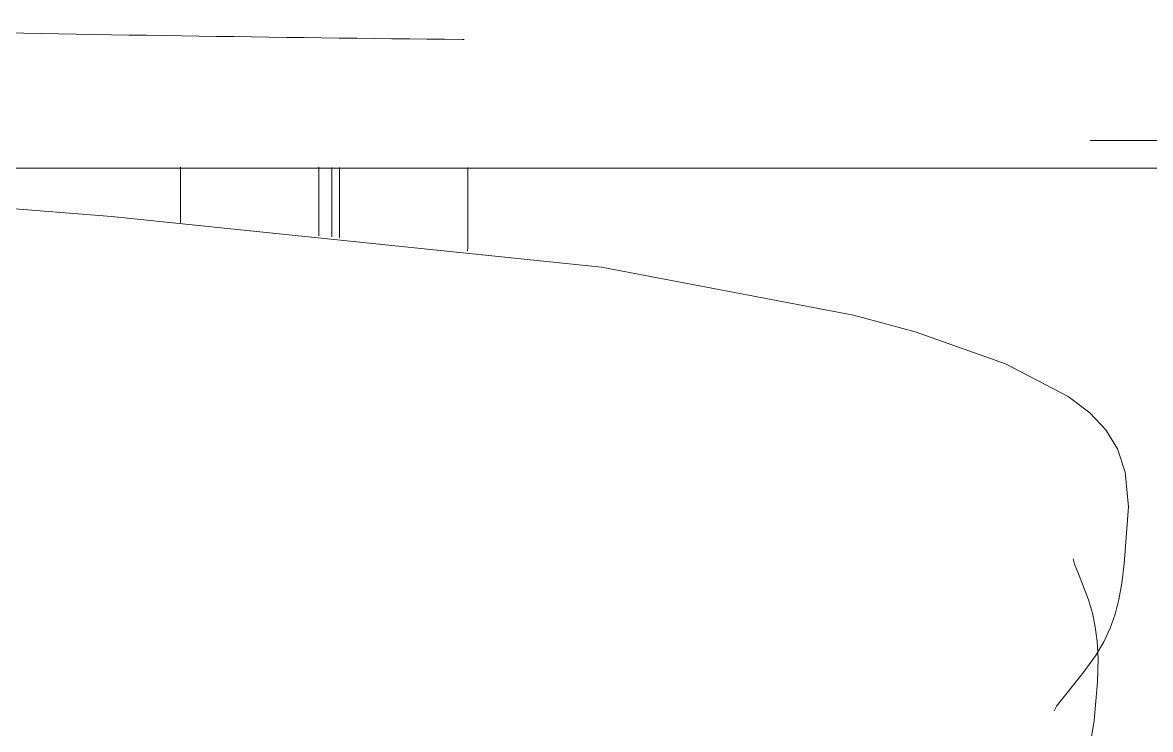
# Model space of a CAD drawing. Header units: millimetres. Extents: x 1680 to 166026, y 35966 to 91121.
# Drawn here: x 70202 to 70564.4, y 56519.3 to 56746.3 of the extents above; entities that cross this region are included whole.
import ezdxf

# ---------------------------------------------------------------- set-up
doc = ezdxf.new("R2010")
doc.units = ezdxf.units.MM
doc.linetypes.add('IMPORT-ACAD_ISO03W100', pattern=[762, 304.8, -457.2])
doc.layers.add('A-GENM', color=13, linetype='Continuous', lineweight=18)
doc.layers.add('G-IMPT', color=8, linetype='Continuous', lineweight=18)

# ---------------------------------------------------------------- blocks, each defined once
blk = doc.blocks.new('Furniture_Sofas-Armchairs_Fritz-Hansen_Alphabet-SofaT-Series-PL300-3 - Default-332488-mebel yerləşmə planı')
at = {"layer": 'A-GENM', "color": 253, "linetype": 'IMPORT-ACAD_ISO03W100'}
for points, knots in [([(-1273.87, -109.97), (-1273.17, -79.94), (-1271.85, -19.88), (-1270.08, 70.22), (-1268.75, 160.33), (-1267.92, 250.46), (-1267.93, 340.59), (-1268.77, 430.71), (-1270.54, 550.87), (-1272.39, 640.96), (-1273.87, 701.01)], [0, 0, 0, 0, 0.111111, 0.222222, 0.333333, 0.444444, 0.555556, 0.666667, 0.777778, 1, 1, 1, 1]), ([(-1235.29, 700.69), (-1235.39, 670.68), (-1235.59, 610.67), (-1235.92, 490.62), (-1236.18, 340.55), (-1236.08, 175.46), (-1235.73, 25.4), (-1235.45, -64.63), (-1235.29, -109.64)], [0, 0, 0, 0, 0.1111111, 0.2222222, 0.4444444, 0.6666667, 0.8333333, 1, 1, 1, 1]), ([(-1200.49, 195.94), (-1207.55, 195.96), (-1216.51, 195.99), (-1225.46, 196.01), (-1227.36, 196.02)], [0.75363632, 0.75363632, 0.75363632, 0.75363632, 0.77777778, 0.78428227, 0.78428227, 0.78428227, 0.78428227])]:
    blk.add_open_spline(points, degree=3, knots=knots, dxfattribs=at)
for points in [[(-1227.39, 154.77), (-1219.86, 154.78), (-1212.34, 154.78), (-1204.81, 154.78)], [(-1227.39, 152.27), (-1219.94, 152.26), (-1212.49, 152.26), (-1205.03, 152.26)], [(-1209.58, 103.72), (-1215.55, 103.71), (-1221.52, 103.69), (-1227.48, 103.67)]]:
    blk.add_open_spline(points, degree=3, dxfattribs=at)
at = {"layer": 'G-IMPT'}
blk.add_line((-1227.4, 148.1), (-1205.38, 148.1), dxfattribs=at)
at = {"layer": 'G-IMPT', "flags": 128}
for points in [[(-1227.14, -114.08), (-1227.14, 190.72), (-1227.14, 495.52), (-1227.14, 705.13)], [(-1052.86, 384.36), (-1054.44, 385.05), (-1064.96, 393.52), (-1070.54, 397.6), (-1075.08, 400.27), (-1079.47, 402.31), (-1083.94, 403.9), (-1088.66, 405.13), (-1093.88, 406.08), (-1100.07, 406.84), (-1118.44, 408.17), (-1129.48, 407.19), (-1136.99, 404.69), (-1143.14, 400.92), (-1148.53, 395.81), (-1153.83, 388.81), (-1164.33, 368.66), (-1174.45, 340.03), (-1174.56, 339.67)], [(-997.3, 324.66), (-1000.36, 347.18), (-1010.96, 377.82), (-1013.48, 381.58), (-1019.01, 387.44), (-1025.09, 391.44), (-1032.15, 394.26), (-1049.77, 397.22), (-1062.18, 398.26), (-1069.66, 398.46), (-1075.1, 398.18), (-1079.86, 397.56), (-1084.28, 396.62), (-1088.58, 395.37), (-1096.3, 392.4), (-1099.95, 390.9), (-1101.68, 390.49)], [(-1218.48, -143.49), (-1220.48, -118.93), (-1221.47, -88.46), (-1219.51, -18.34), (-1211.6, 81.51), (-1195.3, 238.94), (-1179.95, 319.88), (-1174.56, 339.67)]]:
    blk.add_lwpolyline(points, dxfattribs=at)

msp = doc.modelspace()

# ---------------------------------------------------------------- block references
at = {"layer": 'A-GENM', "color": 253, "linetype": 'IMPORT-ACAD_ISO03W100', "rotation": 270.0000000000002}
msp.add_blockref('Furniture_Sofas-Armchairs_Fritz-Hansen_Alphabet-SofaT-Series-PL300-3 - Default-332488-mebel yerləşmə planı', (70149.09, 55472.4), dxfattribs=at)

doc.saveas('drawing.dxf')
